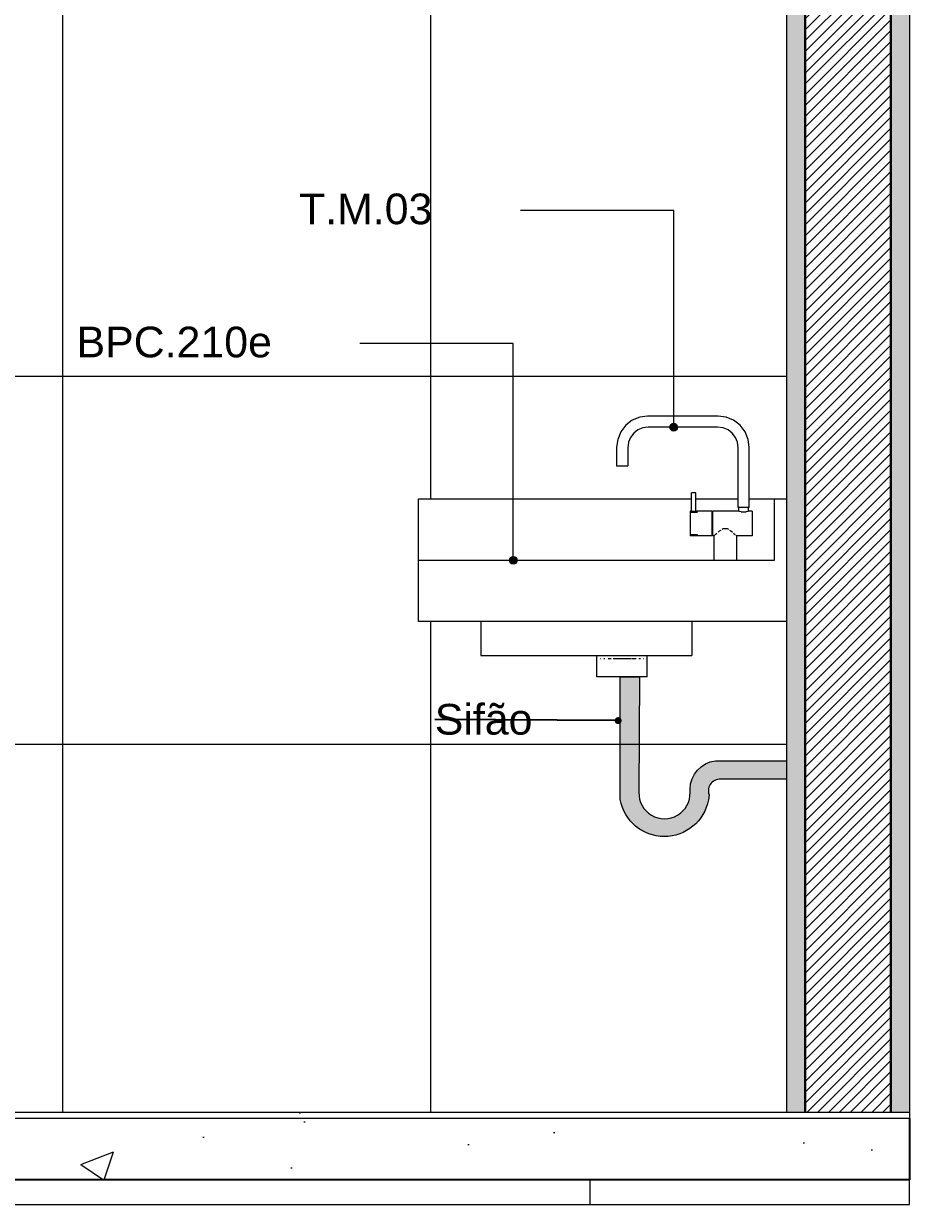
# Model space of a CAD drawing. Header units: metres. Extents: x -1.8 to 75.3, y -2 to 2.8.
# Drawn here: x 73.872 to 75.315, y -2.048 to -0.123 of the extents above; entities that cross this region are included whole.
import ezdxf

# ---------------------------------------------------------------- set-up
doc = ezdxf.new("R2010")
doc.units = ezdxf.units.M
doc.header["$MEASUREMENT"] = 0
for name, color, linetype, lineweight in [('LAJES.EST_Caneta_No__241', 7, 'Continuous', 13), ('LAJES.EST_Caneta_No__4', 7, 'Continuous', 25), ('LAJES.EST_Caneta_No__7', 7, 'Continuous', 13), ('NOTAS-EXECUTIVO.ARQ_Caneta_No__1', 7, 'Continuous', 40), ('NOTAS-EXECUTIVO.ARQ_Caneta_No__241', 7, 'Continuous', 13), ('NOTAS-EXECUTIVO.ARQ_Caneta_No__5', 7, 'Continuous', 20), ('NOTAS-LAYOUT.EXEC_Caneta_No__241', 7, 'Continuous', 13), ('NOTAS-LAYOUT.EXEC_Caneta_No__5', 7, 'Continuous', 20), ('PAREDE CONSTRUIR_Caneta_No__241', 7, 'Continuous', 13), ('PAREDE CONSTRUIR_Caneta_No__3', 7, 'Continuous', 30)]:
    doc.layers.add(name, color=color, linetype=linetype, lineweight=lineweight)
for name, color, linetype, lineweight, true_color in [('LAJES.EST_Caneta_No__254', 7, 'Continuous', 0, 0xd1c9ad), ('LAJES.EST_Caneta_No__97', 7, 'Continuous', 13, 0x6b6b6b), ('LOUCAS-METAIS.ARQ_Caneta_No__13', 7, 'Continuous', 0, 0xaaaaaa), ('NOTAS-EXECUTIVO.ARQ_Caneta_No__19', 7, 'Continuous', 0, 0xe9e9e9), ('PAREDE CONSTRUIR_Caneta_No__97', 7, 'Continuous', 13, 0x6b6b6b)]:
    doc.layers.add(name, color=color, linetype=linetype, lineweight=lineweight, true_color=true_color)
doc.layers.add('NOTAS-LAYOUT.EXEC', color=7, linetype='Continuous')
doc.layers.add('PAREDE CONSTRUIR', color=7, linetype='Continuous')
doc.styles.add('GENERATED_STYLE_1', font='arial.ttf')
doc.dimstyles.new('GENERATED_STYLE__4', dxfattribs={"dimtxt": 0.18, "dimasz": 0.0228, "dimexe": 0.18, "dimexo": 0.0625, "dimgap": 0, "dimtad": 0, "dimtih": 1, "dimtoh": 1, "dimdec": 4, "dimzin": 0, "dimdsep": 46, "dimcen": 0.09, "dimadec": 0, "dimazin": 0, "dimtfac": 1, "dimtdec": 4, "dimtmove": 0, "dimatfit": 3, "dimldrblk": 'ARROWHEAD_11', "dimfxl": 0, "dimtolj": 1, "dimtzin": 0, "dimarcsym": 0})

# ---------------------------------------------------------------- blocks, each defined once
blk = doc.blocks.new('Label_44_15', base_point=(74.9312, -0.7812))
at = {"layer": 'NOTAS-LAYOUT.EXEC', "linetype": 'Continuous', "lineweight": 0, "true_color": 0x000000}
blk.add_hatch(color=18, dxfattribs=at).paths.add_polyline_path([(74.925, -0.7812), (74.9254, -0.7836), (74.9268, -0.7857), (74.9288, -0.787), (74.9312, -0.7875), (74.9336, -0.787), (74.9356, -0.7857), (74.937, -0.7836), (74.9375, -0.7812), (74.937, -0.7789), (74.9356, -0.7768), (74.9336, -0.7755), (74.9312, -0.775), (74.9288, -0.7755), (74.9268, -0.7768), (74.9254, -0.7789)])
at = {"layer": 'NOTAS-LAYOUT.EXEC_Caneta_No__241', "color": 7, "linetype": 'Continuous', "lineweight": 13}
for p, q in [((74.9312, -0.4277), (74.6812, -0.4277)), ((74.9312, -0.775), (74.9312, -0.4277))]:
    blk.add_line(p, q, dxfattribs=at)
at = {"layer": 'NOTAS-LAYOUT.EXEC_Caneta_No__5', "color": 7, "linetype": 'Continuous', "lineweight": 20}
blk.add_circle((74.9312, -0.7812), 0.00625, dxfattribs=at)
at = {"layer": 'NOTAS-LAYOUT.EXEC_Caneta_No__241', "color": 7, "lineweight": 13, "insert": (74.6787, -0.4003), "char_height": 0.05, "attachment_point": 3, "style": 'GENERATED_STYLE_1'}
blk.add_mtext('\\A1;{\\pqr;\\pt0,241;\\fArial|b0|i0|c0|p0;\\W1.000000;T.M.03\\fArial|b0|i0|c0|p0;\\W1.000000;\\A1{\\H.66x;\\S^  ;}\\fArial|b0|i0|c0|p0;\\W1.000000;\\fArial|b0|i0|c0|p0;\\W1.000000;\\A1{\\H.66x;\\S^  ;}\\fArial|b0|i0|c0|p0;\\W1.000000;\\fArial|b0|i0|c0|p0;\\W1.000000;\\fArial|b0|i0|c0|p0;\\W1.000000;\\fArial|b0|i0|c0|p0;\\W1.000000;\\fArial|b0|i0|c0|p0;\\W1.000000;\\fArial|b0|i0|c0|p0;\\W1.000000;\\fArial|b0|i0|c0|p0;\\W1.000000;\\A1{\\H.66x;\\S^  ;}\\fArial|b0|i0|c0|p0;\\W1.000000;\\fArial|b0|i0|c0|p0;\\W1.000000;\\A1{\\H.66x;\\S^  ;}\\fArial|b0|i0|c0|p0;\\W1.000000;\\fArial|b0|i0|c0|p0;\\W1.000000;\\fArial|b0|i0|c0|p0;\\W1.000000;\\fArial|b0|i0|c0|p0;\\W1.000000;\\fArial|b0|i0|c0|p0;\\W1.000000;\\fArial|b0|i0|c0|p0;\\W1.000000;\\fArial|b0|i0|c0|p0;\\W1.000000;\\A1{\\H.66x;\\S^  ;}\\fArial|b0|i0|c0|p0;\\W1.000000;\\fArial|b0|i0|c0|p0;\\W1.000000;\\A1{\\H.66x;\\S^  ;}\\fArial|b0|i0|c0|p0;\\W1.000000;\\fArial|b0|i0|c0|p0;\\W1.000000;\\fArial|b0|i0|c0|p0;\\W1.000000;\\fArial|b0|i0|c0|p0;\\W1.000000;\\fArial|b0|i0|c0|p0;\\W1.000000;\\fArial|b0|i0|c0|p0;\\W1.000000;\\fArial|b0|i0|c0|p0;\\W1.000000;\\A1{\\H.66x;\\S^  ;}\\fArial|b0|i0|c0|p0;\\W1.000000;\\fArial|b0|i0|c0|p0;\\W1.000000;\\A1{\\H.66x;\\S^  ;}\\fArial|b0|i0|c0|p0;\\W1.000000;\\fArial|b0|i0|c0|p0;\\W1.000000;\\fArial|b0|i0|c0|p0;\\W1.000000;\\fArial|b0|i0|c0|p0;\\W1.000000;\\fArial|b0|i0|c0|p0;\\W1.000000;\\fArial|b0|i0|c0|p0;\\W1.000000;\\fArial|b0|i0|c0|p0;\\W1.000000;\\A1{\\H.66x;\\S^  ;}\\fArial|b0|i0|c0|p0;\\W1.000000;\\fArial|b0|i0|c0|p0;\\W1.000000;\\A1{\\H.66x;\\S^  ;}\\fArial|b0|i0|c0|p0;\\W1.000000;\\fArial|b0|i0|c0|p0;\\W1.000000;\\fArial|b0|i0|c0|p0;\\W1.000000;\\fArial|b0|i0|c0|p0;\\W1.000000;\\fArial|b0|i0|c0|p0;\\W1.000000;\\fArial|b0|i0|c0|p0;\\W1.000000;\\fArial|b0|i0|c0|p0;\\W1.000000;\\A1{\\H.66x;\\S^  ;}\\fArial|b0|i0|c0|p0;\\W1.000000;}', dxfattribs=at)
blk = doc.blocks.new('Label_45_15', base_point=(74.6697, -0.9982))
at = {"layer": 'NOTAS-LAYOUT.EXEC', "linetype": 'Continuous', "lineweight": 0, "true_color": 0x000000}
blk.add_hatch(color=18, dxfattribs=at).paths.add_polyline_path([(74.6634, -0.9982), (74.6639, -1.0006), (74.6652, -1.0027), (74.6673, -1.004), (74.6697, -1.0045), (74.6721, -1.004), (74.6741, -1.0027), (74.6754, -1.0006), (74.6759, -0.9982), (74.6754, -0.9959), (74.6741, -0.9938), (74.6721, -0.9925), (74.6697, -0.992), (74.6673, -0.9925), (74.6652, -0.9938), (74.6639, -0.9959)])
at = {"layer": 'NOTAS-LAYOUT.EXEC_Caneta_No__241', "color": 7, "linetype": 'Continuous', "lineweight": 13}
for p, q in [((74.6697, -0.6447), (74.4197, -0.6447)), ((74.6697, -0.992), (74.6697, -0.6447))]:
    blk.add_line(p, q, dxfattribs=at)
at = {"layer": 'NOTAS-LAYOUT.EXEC_Caneta_No__5', "color": 7, "linetype": 'Continuous', "lineweight": 20}
blk.add_circle((74.6697, -0.9982), 0.00625, dxfattribs=at)
at = {"layer": 'NOTAS-LAYOUT.EXEC_Caneta_No__241', "color": 7, "lineweight": 13, "insert": (74.4172, -0.6173), "char_height": 0.05, "attachment_point": 3, "style": 'GENERATED_STYLE_1'}
blk.add_mtext('\\A1;{\\pqr;\\pt0,241;\\fArial|b0|i0|c0|p0;\\W1.000000;BPC.210e\\fArial|b0|i0|c0|p0;\\W1.000000;\\A1{\\H.66x;\\S^  ;}\\fArial|b0|i0|c0|p0;\\W1.000000;\\fArial|b0|i0|c0|p0;\\W1.000000;\\A1{\\H.66x;\\S^  ;}\\fArial|b0|i0|c0|p0;\\W1.000000;\\fArial|b0|i0|c0|p0;\\W1.000000;\\fArial|b0|i0|c0|p0;\\W1.000000;\\fArial|b0|i0|c0|p0;\\W1.000000;\\fArial|b0|i0|c0|p0;\\W1.000000;\\fArial|b0|i0|c0|p0;\\W1.000000;\\fArial|b0|i0|c0|p0;\\W1.000000;\\A1{\\H.66x;\\S^  ;}\\fArial|b0|i0|c0|p0;\\W1.000000;\\fArial|b0|i0|c0|p0;\\W1.000000;\\A1{\\H.66x;\\S^  ;}\\fArial|b0|i0|c0|p0;\\W1.000000;\\fArial|b0|i0|c0|p0;\\W1.000000;\\fArial|b0|i0|c0|p0;\\W1.000000;\\fArial|b0|i0|c0|p0;\\W1.000000;\\fArial|b0|i0|c0|p0;\\W1.000000;\\fArial|b0|i0|c0|p0;\\W1.000000;\\fArial|b0|i0|c0|p0;\\W1.000000;\\A1{\\H.66x;\\S^  ;}\\fArial|b0|i0|c0|p0;\\W1.000000;\\fArial|b0|i0|c0|p0;\\W1.000000;\\A1{\\H.66x;\\S^  ;}\\fArial|b0|i0|c0|p0;\\W1.000000;\\fArial|b0|i0|c0|p0;\\W1.000000;\\fArial|b0|i0|c0|p0;\\W1.000000;\\fArial|b0|i0|c0|p0;\\W1.000000;\\fArial|b0|i0|c0|p0;\\W1.000000;\\fArial|b0|i0|c0|p0;\\W1.000000;\\fArial|b0|i0|c0|p0;\\W1.000000;\\A1{\\H.66x;\\S^  ;}\\fArial|b0|i0|c0|p0;\\W1.000000;\\fArial|b0|i0|c0|p0;\\W1.000000;\\A1{\\H.66x;\\S^  ;}\\fArial|b0|i0|c0|p0;\\W1.000000;\\fArial|b0|i0|c0|p0;\\W1.000000;\\fArial|b0|i0|c0|p0;\\W1.000000;\\fArial|b0|i0|c0|p0;\\W1.000000;\\fArial|b0|i0|c0|p0;\\W1.000000;\\fArial|b0|i0|c0|p0;\\W1.000000;\\fArial|b0|i0|c0|p0;\\W1.000000;\\A1{\\H.66x;\\S^  ;}\\fArial|b0|i0|c0|p0;\\W1.000000;\\fArial|b0|i0|c0|p0;\\W1.000000;\\A1{\\H.66x;\\S^  ;}\\fArial|b0|i0|c0|p0;\\W1.000000;\\fArial|b0|i0|c0|p0;\\W1.000000;\\fArial|b0|i0|c0|p0;\\W1.000000;\\fArial|b0|i0|c0|p0;\\W1.000000;\\fArial|b0|i0|c0|p0;\\W1.000000;\\fArial|b0|i0|c0|p0;\\W1.000000;\\fArial|b0|i0|c0|p0;\\W1.000000;\\A1{\\H.66x;\\S^  ;}\\fArial|b0|i0|c0|p0;\\W1.000000;}', dxfattribs=at)
blk = doc.blocks.new('ARROWHEAD_11')
at = {"color": 0, "linetype": 'Continuous', "lineweight": 0}
blk.add_line((0, 0), (-1, 0), dxfattribs=at)
at = {"color": 0, "linetype": 'Continuous', "lineweight": 0, "const_width": 0.25, "flags": 128}
blk.add_lwpolyline([(-0.125, 0, 1), (0.125, 0, 1)], format="xyb", close=True, dxfattribs=at)

msp = doc.modelspace()

# ---------------------------------------------------------------- hatches: boundary and pattern name
at = {"layer": 'LAJES.EST_Caneta_No__254', "linetype": 'Continuous', "lineweight": 0, "true_color": 0xd1c9ad}
h = msp.add_hatch(dxfattribs=at)
h.set_pattern_fill('Haie_OD_000f', color=9, style=0, pattern_type=2)
h.set_pattern_definition([(45, (120.80917, -1.39824), (-0.159099, 0.159099), [0, -0.15, 0, -0.225]), (110, (121.30917, -1.39824), (0.2114308, 0.0769545), [0, -0.11, 0, -0.19])])
h.paths.add_polyline_path([(69.7351, -1.9082), (75.3151, -1.9082), (75.3151, -1.8982), (69.7351, -1.8982)])
at = {"layer": 'LAJES.EST_Caneta_No__97', "linetype": 'Continuous', "lineweight": 13, "true_color": 0x6b6b6b}
h = msp.add_hatch(dxfattribs=at)
h.set_pattern_fill('AR_CONC_000f', color=251, style=0, pattern_type=2)
h.set_pattern_definition([(50, (120.80917, -1.89824), (-0.546554, 0.0478173), [0.05715, -0.62865]), (355, (120.80917, -1.89824), (-0.10573, 0.5731705), [0.04572, -0.502922]), (100.4514, (120.8547, -1.90223), (0.440824, 0.525353), [0.04857, -0.534271]), (46.1842, (120.8092, -1.74584), (-0.813237, 0.126127), [0.085725, -0.942975]), (96.6356, (120.8769, -1.75635), (0.712212, 0.742278), [0.072855, -0.801407]), (351.1842, (120.8092, -1.74584), (0.712212, 0.742278), [0.06858, -0.754379]), (21, (120.88537, -1.78394), (-0.454843, 0.3067956), [0.05715, -0.62865]), (326, (120.88537, -1.78394), (0.185406, 0.552564), [0.04572, -0.50292]), (71.4514, (120.92327, -1.8095), (0.640249, 0.2457683), [0.04857, -0.53427]), (37.5, (120.80917, -1.89824), (0.0092658, 0.2536651), [0, -0.496824, 0, -0.51054, 0, -0.504825]), (7.5, (120.80917, -1.89824), (0.200459, 0.3005417), [0, -0.291084, 0, -0.485394, 0, -0.192405]), (327.5, (120.63924, -1.89824), (-0.4067718, 0.0171862), [0, -0.1905, 0, -0.59436, 0, -0.78867]), (317.5, (120.56304, -1.89824), (0.4443875, 0.0762795), [0, -0.24765, 0, -0.394716, 0, -0.56007])])
h.paths.add_polyline_path([(69.7351, -2.0082), (75.3151, -2.0082), (75.3151, -1.9082), (69.7351, -1.9082)])
at = {"layer": 'NOTAS-EXECUTIVO.ARQ_Caneta_No__19', "linetype": 'Continuous', "lineweight": 0, "true_color": 0x747474}
msp.add_hatch(color=8, dxfattribs=at).paths.add_polyline_path([(74.844, -1.3884), (74.844, -1.1882), (74.8753, -1.1881), (74.8745, -1.3764, 1.040135), (74.9577, -1.3764), (74.9577, -1.3713, -0.375027), (74.999, -1.325), (75.01, -1.325), (75.1151, -1.325), (75.1151, -1.3552), (75.01, -1.3552, 0.569314), (74.9887, -1.3804), (74.9876, -1.3889, -0.835082)])
at = {"layer": 'PAREDE CONSTRUIR', "linetype": 'Continuous', "lineweight": 0, "true_color": 0xffffff}
for points in [[(75.1151, 1.6518), (75.1151, -1.8982), (75.1451, -1.8982), (75.1451, 1.6518)], [(75.3151, 1.6518), (75.2851, 1.6518), (75.2851, -1.8982), (75.3151, -1.8982)]]:
    msp.add_hatch(color=7, dxfattribs=at).paths.add_polyline_path(points)
at = {"layer": 'PAREDE CONSTRUIR', "linetype": 'Continuous', "lineweight": 0, "true_color": 0x000000}
h = msp.add_hatch(dxfattribs=at)
h.set_pattern_fill('common_brick_000f', color=18, style=0, pattern_type=2)
h.set_pattern_definition([(45, (120.809169, -1.898244), (-0.0088388348, 0.0088388348), [])])
h.paths.add_polyline_path([(75.1451, 1.6518), (75.1451, -1.8982), (75.2851, -1.8982), (75.2851, 1.6518)])
at = {"layer": 'PAREDE CONSTRUIR_Caneta_No__97', "linetype": 'Continuous', "lineweight": 13, "true_color": 0x6b6b6b}
h = msp.add_hatch(dxfattribs=at)
h.set_pattern_fill('Ceramica_60_x_60_000f', color=251, style=0, pattern_type=2)
h.set_pattern_definition([(3e-15, (69.73513, -1.89824), (0, 0.6), []), (90, (69.73513, -1.89824), (-0.6, 0), [])])
h.paths.add_polyline_path([(75.1151, 1.2518), (69.7351, 1.2518), (69.7351, -0.8982), (69.7695, -0.8982), (69.7695, -0.8137), (69.7712, -0.801), (69.7763, -0.7887), (69.7844, -0.7781), (69.795, -0.77), (69.8073, -0.7649), (69.8199, -0.7632), (69.9351, -0.7632), (69.9477, -0.7649), (69.96, -0.77), (69.9706, -0.7781), (69.9787, -0.7887), (69.9838, -0.801), (69.9855, -0.8137), (69.9855, -0.8442), (69.9675, -0.8442), (69.9675, -0.8148), (69.9663, -0.8057), (69.963, -0.7978), (69.9578, -0.791), (69.951, -0.7857), (69.943, -0.7824), (69.9339, -0.7812), (69.8211, -0.7812), (69.812, -0.7824), (69.804, -0.7857), (69.7972, -0.791), (69.792, -0.7978), (69.7887, -0.8057), (69.7875, -0.8148), (69.7875, -0.8982), (69.8565, -0.8982), (69.8565, -0.8882), (69.8635, -0.8882), (69.8635, -0.8982), (70.3351, -0.8982), (70.3351, -1.0982), (70.2068, -1.0982), (70.2068, -1.1532), (70.0178, -1.1532), (70.0178, -1.1882), (69.9358, -1.1882), (69.9358, -1.1582), (69.9358, -1.1532), (69.8628, -1.1532), (69.8628, -1.0982), (69.7351, -1.0982), (69.7351, -1.8982), (72.3631, -1.8982), (72.3631, -1.0982), (72.2589, -1.0982), (72.2589, -1.1532), (72.1858, -1.1532), (72.1858, -1.1582), (72.1858, -1.1882), (72.1038, -1.1882), (72.1038, -1.1532), (71.9149, -1.1532), (71.9149, -1.0982), (71.8131, -1.0982), (71.8131, -0.8982), (72.2581, -0.8982), (72.2581, -0.8882), (72.2651, -0.8882), (72.2651, -0.8982), (72.3341, -0.8982), (72.3341, -0.8148), (72.3329, -0.8057), (72.3297, -0.7978), (72.3244, -0.791), (72.3176, -0.7857), (72.3097, -0.7824), (72.3006, -0.7812), (72.1877, -0.7812), (72.1786, -0.7824), (72.1707, -0.7857), (72.1639, -0.791), (72.1586, -0.7978), (72.1553, -0.8057), (72.1541, -0.8148), (72.1541, -0.8442), (72.1361, -0.8442), (72.1361, -0.8137), (72.1378, -0.801), (72.1429, -0.7887), (72.151, -0.7781), (72.1616, -0.77), (72.1739, -0.7649), (72.1866, -0.7632), (72.3017, -0.7632), (72.3144, -0.7649), (72.3267, -0.77), (72.3373, -0.7781), (72.3454, -0.7887), (72.3505, -0.801), (72.3521, -0.8137), (72.3521, -0.8982), (72.4741, -0.8982), (72.4741, -0.8137), (72.4758, -0.801), (72.4809, -0.7887), (72.489, -0.7781), (72.4996, -0.77), (72.5119, -0.7649), (72.5246, -0.7632), (72.6397, -0.7632), (72.6524, -0.7649), (72.6647, -0.77), (72.6753, -0.7781), (72.6834, -0.7887), (72.6885, -0.801), (72.6901, -0.8137), (72.6901, -0.8442), (72.6721, -0.8442), (72.6721, -0.8148), (72.6709, -0.8057), (72.6677, -0.7978), (72.6624, -0.791), (72.6556, -0.7857), (72.6477, -0.7824), (72.6386, -0.7812), (72.5257, -0.7812), (72.5166, -0.7824), (72.5087, -0.7857), (72.5019, -0.791), (72.4966, -0.7978), (72.4933, -0.8057), (72.4921, -0.8148), (72.4921, -0.8982), (72.5611, -0.8982), (72.5611, -0.8882), (72.5681, -0.8882), (72.5681, -0.8982), (73.0131, -0.8982), (73.0131, -1.0982), (72.9114, -1.0982), (72.9114, -1.1532), (72.7225, -1.1532), (72.7225, -1.1882), (72.6405, -1.1882), (72.6405, -1.1582), (72.6405, -1.1532), (72.5674, -1.1532), (72.5674, -1.0982), (72.4631, -1.0982), (72.4631, -1.8982), (75.1151, -1.8982), (75.1151, -1.0982), (74.9608, -1.0982), (74.9608, -1.1532), (74.8878, -1.1532), (74.8878, -1.1882), (74.8058, -1.1882), (74.8058, -1.1532), (74.6168, -1.1532), (74.6168, -1.0982), (74.5151, -1.0982), (74.5151, -0.8982), (74.9601, -0.8982), (74.9601, -0.8882), (74.9671, -0.8882), (74.9671, -0.8982), (75.0361, -0.8982), (75.0361, -0.8148), (75.0349, -0.8057), (75.0316, -0.7978), (75.0264, -0.791), (75.0196, -0.7857), (75.0117, -0.7824), (75.0025, -0.7812), (74.8897, -0.7812), (74.8806, -0.7824), (74.8727, -0.7857), (74.8659, -0.791), (74.8606, -0.7978), (74.8573, -0.8057), (74.8561, -0.8148), (74.8561, -0.8442), (74.8381, -0.8442), (74.8381, -0.8137), (74.8398, -0.801), (74.8449, -0.7887), (74.853, -0.7781), (74.8636, -0.77), (74.8759, -0.7649), (74.8885, -0.7632), (75.0037, -0.7632), (75.0164, -0.7649), (75.0287, -0.77), (75.0393, -0.7781), (75.0474, -0.7887), (75.0525, -0.801), (75.0541, -0.8137), (75.0541, -0.8982), (75.1151, -0.8982)])
h.paths.add_polyline_path([(71.8723, 0.2618), (70.2923, 0.2618), (70.2923, 1.1418), (71.8723, 1.1418)], flags=0)
h.paths.add_polyline_path([(72.9386, 1.1418), (74.5186, 1.1418), (74.5186, 0.2618), (72.9386, 0.2618)], flags=0)

# ---------------------------------------------------------------- linework, layer by layer
at = {"layer": 'LAJES.EST_Caneta_No__241', "color": 7, "linetype": 'Continuous', "lineweight": 13}
for p, q in [((74.7951, -2.0482), (74.7951, -2.0082)), ((75.3151, -2.0482), (75.3151, -2.0082)), ((69.6351, -2.0482), (74.7951, -2.0482)), ((74.7951, -2.0482), (75.3151, -2.0482))]:
    msp.add_line(p, q, dxfattribs=at)
at = {"layer": 'LAJES.EST_Caneta_No__4', "color": 7, "linetype": 'Continuous', "lineweight": 25}
for p, q in [((75.3151, -1.9082), (75.3151, -2.0082)), ((75.3151, -2.0082), (69.7351, -2.0082))]:
    msp.add_line(p, q, dxfattribs=at)
at = {"layer": 'LAJES.EST_Caneta_No__7', "color": 7, "linetype": 'Continuous', "lineweight": 13}
for p, q in [((75.1151, -1.8982), (69.7351, -1.8982)), ((75.3151, -1.8982), (75.3151, -1.9082)), ((75.3151, -1.9082), (69.7351, -1.9082))]:
    msp.add_line(p, q, dxfattribs=at)
at = {"layer": 'LAJES.EST_Caneta_No__7', "color": 7, "linetype": 'Continuous', "lineweight": 13, "flags": 128}
msp.add_lwpolyline([(75.3151, -1.8982), (75.2851, -1.8982), (75.1451, -1.8982), (75.1151, -1.8982)], dxfattribs=at)
at = {"layer": 'LOUCAS-METAIS.ARQ_Caneta_No__13', "color": 253, "linetype": 'Continuous', "lineweight": 0, "true_color": 0xaaaaaa}
for p, q in [((74.8759, -0.7649), (74.8636, -0.77)), ((74.8885, -0.7632), (74.8759, -0.7649)), ((75.0037, -0.7632), (74.8885, -0.7632)), ((75.0164, -0.7649), (75.0037, -0.7632)), ((75.0287, -0.77), (75.0164, -0.7649)), ((74.8449, -0.7887), (74.8398, -0.801)), ((74.853, -0.7781), (74.8449, -0.7887)), ((74.8636, -0.77), (74.853, -0.7781)), ((74.8727, -0.7857), (74.8659, -0.791)), ((74.8806, -0.7824), (74.8727, -0.7857)), ((74.8897, -0.7812), (74.8806, -0.7824)), ((75.0025, -0.7812), (74.8897, -0.7812)), ((75.0117, -0.7824), (75.0025, -0.7812)), ((75.0196, -0.7857), (75.0117, -0.7824)), ((75.0264, -0.791), (75.0196, -0.7857)), ((75.0393, -0.7781), (75.0287, -0.77)), ((75.0474, -0.7887), (75.0393, -0.7781)), ((75.0525, -0.801), (75.0474, -0.7887)), ((74.8398, -0.801), (74.8381, -0.8137)), ((74.8573, -0.8057), (74.8561, -0.8148)), ((74.8606, -0.7978), (74.8573, -0.8057)), ((74.8659, -0.791), (74.8606, -0.7978)), ((75.0316, -0.7978), (75.0264, -0.791)), ((75.0349, -0.8057), (75.0316, -0.7978)), ((75.0361, -0.8148), (75.0349, -0.8057)), ((75.0541, -0.8137), (75.0525, -0.801)), ((74.8381, -0.8137), (74.8381, -0.8442)), ((74.8561, -0.8148), (74.8561, -0.8442)), ((75.0361, -0.9122), (75.0361, -0.8148)), ((75.0541, -0.9122), (75.0541, -0.8137)), ((74.8381, -0.8442), (74.8393, -0.8442)), ((74.8393, -0.8442), (74.8425, -0.8442)), ((74.8425, -0.8442), (74.847, -0.8442)), ((74.847, -0.8442), (74.8515, -0.8442)), ((74.8515, -0.8442), (74.8548, -0.8442)), ((74.8548, -0.8442), (74.8561, -0.8442)), ((74.5151, -0.8982), (74.9601, -0.8982)), ((74.5151, -0.9982), (74.5151, -0.8982)), ((74.9606, -0.8882), (74.9601, -0.8882)), ((74.9601, -0.9182), (74.9601, -0.8882)), ((74.9619, -0.8882), (74.9606, -0.8882)), ((74.9636, -0.8882), (74.9619, -0.8882)), ((74.9654, -0.8882), (74.9636, -0.8882)), ((74.9667, -0.8882), (74.9654, -0.8882)), ((74.9671, -0.8882), (74.9667, -0.8882)), ((74.9671, -0.9182), (74.9671, -0.8882)), ((74.9671, -0.8982), (75.0361, -0.8982)), ((75.0541, -0.8982), (75.0951, -0.8982)), ((75.0951, -0.8982), (75.1151, -0.8982)), ((75.0951, -0.9982), (75.0951, -0.8982)), ((74.9601, -0.9182), (74.9581, -0.9182)), ((74.9581, -0.9182), (74.9581, -0.9195)), ((74.9701, -0.9195), (74.9581, -0.9195)), ((74.9581, -0.9195), (74.9581, -0.9199)), ((74.9581, -0.9199), (74.9581, -0.9209)), ((74.9581, -0.9199), (74.9701, -0.9199)), ((74.9581, -0.9209), (74.9581, -0.9282)), ((74.9606, -0.9183), (74.9601, -0.9182)), ((74.9619, -0.9185), (74.9606, -0.9183)), ((74.9636, -0.9186), (74.9619, -0.9185)), ((74.9654, -0.9185), (74.9636, -0.9186)), ((74.9667, -0.9183), (74.9654, -0.9185)), ((74.9671, -0.9182), (74.9667, -0.9183)), ((74.9931, -0.9182), (74.9671, -0.9182)), ((74.9701, -0.9199), (74.9701, -0.9195)), ((74.9931, -0.9182), (74.9931, -0.9209)), ((74.9931, -0.9209), (74.9931, -0.9282)), ((74.9941, -0.9182), (74.9941, -0.9195)), ((75.0371, -0.9182), (74.9941, -0.9182)), ((74.9941, -0.9195), (74.9941, -0.9229)), ((74.9941, -0.9229), (74.9941, -0.9282)), ((75.0373, -0.9122), (75.0361, -0.9122)), ((75.0371, -0.9182), (75.0371, -0.9122)), ((75.0382, -0.9186), (75.0371, -0.9182)), ((75.0406, -0.9122), (75.0373, -0.9122)), ((75.041, -0.9194), (75.0382, -0.9186)), ((75.0451, -0.9122), (75.0406, -0.9122)), ((75.0451, -0.9199), (75.0411, -0.9195)), ((75.0411, -0.9195), (75.0411, -0.9195)), ((75.0496, -0.9122), (75.0451, -0.9122)), ((75.0491, -0.9195), (75.0451, -0.9199)), ((75.0492, -0.9195), (75.0491, -0.9195)), ((75.0521, -0.9186), (75.0493, -0.9194)), ((75.0529, -0.9122), (75.0496, -0.9122)), ((75.0531, -0.9182), (75.0521, -0.9186)), ((75.0541, -0.9122), (75.0529, -0.9122)), ((75.0531, -0.9182), (75.0531, -0.9122)), ((75.0591, -0.9182), (75.0531, -0.9182)), ((75.0591, -0.9182), (75.0591, -0.9195)), ((75.0591, -0.9195), (75.0591, -0.9229)), ((75.0591, -0.9229), (75.0591, -0.9282)), ((74.9581, -0.9282), (74.9581, -0.9382)), ((74.9581, -0.9382), (74.9581, -0.9482)), ((74.9931, -0.9282), (74.9931, -0.9382)), ((74.9931, -0.9382), (74.9931, -0.9482)), ((74.9941, -0.9282), (74.9941, -0.9348)), ((74.9941, -0.9348), (74.9941, -0.9417)), ((74.9941, -0.9417), (74.9941, -0.9482)), ((75.0591, -0.9282), (75.0591, -0.9348)), ((75.0591, -0.9348), (75.0591, -0.9417)), ((75.0591, -0.9417), (75.0591, -0.9482)), ((74.9581, -0.9482), (74.9581, -0.9556)), ((74.9581, -0.9556), (74.9581, -0.9566)), ((74.9581, -0.9566), (74.9581, -0.957)), ((74.9701, -0.9566), (74.9581, -0.9566)), ((74.9581, -0.957), (74.9581, -0.9582)), ((74.9581, -0.957), (74.9701, -0.957)), ((74.9931, -0.9582), (74.9581, -0.9582)), ((74.9701, -0.957), (74.9701, -0.9566)), ((74.9931, -0.9482), (74.9931, -0.9556)), ((74.9931, -0.9556), (74.9931, -0.9582)), ((74.9941, -0.9482), (74.9941, -0.9536)), ((74.9941, -0.9536), (74.9941, -0.957)), ((74.9941, -0.957), (74.9941, -0.9582)), ((74.9966, -0.9582), (74.9941, -0.9582)), ((74.9966, -0.9582), (74.9978, -0.9572)), ((74.9966, -0.9582), (74.9966, -0.9982)), ((74.9978, -0.9572), (74.9979, -0.9571)), ((74.9989, -0.9562), (75.001, -0.9543)), ((75.001, -0.9543), (75.0015, -0.9538)), ((75.0033, -0.9524), (75.0059, -0.9502)), ((75.0059, -0.9502), (75.0082, -0.9488)), ((75.01, -0.9476), (75.0119, -0.9465)), ((75.0119, -0.9465), (75.0183, -0.9465)), ((75.0183, -0.9465), (75.0202, -0.9476)), ((75.0221, -0.9488), (75.0244, -0.9502)), ((75.0244, -0.9502), (75.0269, -0.9524)), ((75.0287, -0.9538), (75.0293, -0.9543)), ((75.0293, -0.9543), (75.0313, -0.9562)), ((75.0324, -0.9571), (75.0325, -0.9572)), ((75.0325, -0.9572), (75.0336, -0.9582)), ((75.0336, -0.9582), (75.0336, -0.9982)), ((75.0591, -0.9582), (75.0336, -0.9582)), ((75.0591, -0.9482), (75.0591, -0.9536)), ((75.0591, -0.9536), (75.0591, -0.957)), ((75.0591, -0.957), (75.0591, -0.9582)), ((74.5151, -0.9982), (75.0951, -0.9982)), ((74.5151, -1.0982), (74.5151, -0.9982)), ((75.1151, -1.0982), (74.5151, -1.0982)), ((74.6168, -1.0982), (74.6168, -1.1532)), ((74.9608, -1.0982), (74.9608, -1.1532)), ((74.6168, -1.1532), (74.6176, -1.1532)), ((74.6176, -1.1532), (74.6193, -1.1532)), ((74.6193, -1.1532), (74.6223, -1.1532)), ((74.6223, -1.1532), (74.6263, -1.1532)), ((74.6263, -1.1532), (74.6313, -1.1532)), ((74.6313, -1.1532), (74.6373, -1.1532)), ((74.6373, -1.1532), (74.6441, -1.1532)), ((74.6441, -1.1532), (74.6517, -1.1532)), ((74.6517, -1.1532), (74.6598, -1.1532)), ((74.6598, -1.1532), (74.6684, -1.1532)), ((74.6684, -1.1532), (74.6773, -1.1532)), ((74.6773, -1.1532), (74.6886, -1.1532)), ((74.6886, -1.1532), (74.8891, -1.1532)), ((74.8058, -1.1882), (74.8058, -1.1532)), ((74.8878, -1.1882), (74.8878, -1.1532)), ((74.8891, -1.1532), (74.9003, -1.1532)), ((74.9003, -1.1532), (74.9092, -1.1532)), ((74.9092, -1.1532), (74.9178, -1.1532)), ((74.9178, -1.1532), (74.926, -1.1532)), ((74.926, -1.1532), (74.9335, -1.1532)), ((74.9335, -1.1532), (74.9404, -1.1532)), ((74.9404, -1.1532), (74.9464, -1.1532)), ((74.9464, -1.1532), (74.9514, -1.1532)), ((74.9514, -1.1532), (74.9554, -1.1532)), ((74.9554, -1.1532), (74.9583, -1.1532)), ((74.9583, -1.1532), (74.9601, -1.1532)), ((74.9601, -1.1532), (74.9608, -1.1532)), ((74.8113, -1.1582), (74.8114, -1.1582)), ((74.8114, -1.1582), (74.8116, -1.1582)), ((74.8172, -1.1582), (74.8179, -1.1582)), ((74.8179, -1.1582), (74.819, -1.1582)), ((74.8245, -1.1582), (74.8264, -1.1582)), ((74.8264, -1.1582), (74.8291, -1.1582)), ((74.8326, -1.1582), (74.8362, -1.1582)), ((74.8362, -1.1582), (74.8468, -1.1582)), ((74.8468, -1.1582), (74.8574, -1.1582)), ((74.8574, -1.1582), (74.8616, -1.1582)), ((74.8631, -1.1582), (74.8673, -1.1582)), ((74.8673, -1.1582), (74.8697, -1.1582)), ((74.874, -1.1582), (74.8758, -1.1582)), ((74.8758, -1.1582), (74.8768, -1.1582)), ((74.8817, -1.1582), (74.8823, -1.1582)), ((74.8823, -1.1582), (74.8826, -1.1582)), ((74.8863, -1.1582), (74.8864, -1.1582)), ((74.8864, -1.1582), (74.8864, -1.1582)), ((74.8059, -1.1882), (74.8058, -1.1882)), ((74.8061, -1.1882), (74.8059, -1.1882)), ((74.8065, -1.1882), (74.8061, -1.1882)), ((74.8071, -1.1882), (74.8065, -1.1882)), ((74.8078, -1.1882), (74.8071, -1.1882)), ((74.8087, -1.1882), (74.8078, -1.1882)), ((74.8097, -1.1882), (74.8087, -1.1882)), ((74.8109, -1.1882), (74.8097, -1.1882)), ((74.8122, -1.1882), (74.8109, -1.1882)), ((74.8136, -1.1882), (74.8122, -1.1882)), ((74.8152, -1.1882), (74.8136, -1.1882)), ((74.8169, -1.1882), (74.8152, -1.1882)), ((74.8187, -1.1882), (74.8169, -1.1882)), ((74.8207, -1.1882), (74.8187, -1.1882)), ((74.8227, -1.1882), (74.8207, -1.1882)), ((74.8248, -1.1882), (74.8227, -1.1882)), ((74.8271, -1.1882), (74.8248, -1.1882)), ((74.8293, -1.1882), (74.8271, -1.1882)), ((74.8317, -1.1882), (74.8293, -1.1882)), ((74.8341, -1.1882), (74.8317, -1.1882)), ((74.8366, -1.1882), (74.8341, -1.1882)), ((74.8391, -1.1882), (74.8366, -1.1882)), ((74.8417, -1.1882), (74.8391, -1.1882)), ((74.8442, -1.1882), (74.8417, -1.1882)), ((74.8468, -1.1882), (74.8442, -1.1882)), ((74.8494, -1.1882), (74.8468, -1.1882)), ((74.8519, -1.1882), (74.8494, -1.1882)), ((74.8545, -1.1882), (74.8519, -1.1882)), ((74.857, -1.1882), (74.8545, -1.1882)), ((74.8595, -1.1882), (74.857, -1.1882)), ((74.8619, -1.1882), (74.8595, -1.1882)), ((74.8643, -1.1882), (74.8619, -1.1882)), ((74.8666, -1.1882), (74.8643, -1.1882)), ((74.8688, -1.1882), (74.8666, -1.1882)), ((74.8709, -1.1882), (74.8688, -1.1882)), ((74.8729, -1.1882), (74.8709, -1.1882)), ((74.8749, -1.1882), (74.8729, -1.1882)), ((74.8767, -1.1882), (74.8749, -1.1882)), ((74.8784, -1.1882), (74.8767, -1.1882)), ((74.88, -1.1882), (74.8784, -1.1882)), ((74.8814, -1.1882), (74.88, -1.1882)), ((74.8827, -1.1882), (74.8814, -1.1882)), ((74.8839, -1.1882), (74.8827, -1.1882)), ((74.8849, -1.1882), (74.8839, -1.1882)), ((74.8858, -1.1882), (74.8849, -1.1882)), ((74.8865, -1.1882), (74.8858, -1.1882)), ((74.8871, -1.1882), (74.8865, -1.1882)), ((74.8875, -1.1882), (74.8871, -1.1882)), ((74.8877, -1.1882), (74.8875, -1.1882)), ((74.8878, -1.1882), (74.8877, -1.1882))]:
    msp.add_line(p, q, dxfattribs=at)
at = {"layer": 'NOTAS-EXECUTIVO.ARQ_Caneta_No__5', "color": 7, "linetype": 'Continuous', "lineweight": 20, "flags": 128}
msp.add_lwpolyline([(74.844, -1.3884), (74.844, -1.1882), (74.8753, -1.1881), (74.8745, -1.3764, 1.040135), (74.9577, -1.3764), (74.9577, -1.3713, -0.375027), (74.999, -1.325), (75.01, -1.325), (75.1151, -1.325), (75.1151, -1.3552), (75.01, -1.3552, 0.569314), (74.9887, -1.3804), (74.9876, -1.3889, -0.835082)], format="xyb", close=True, dxfattribs=at)
at = {"layer": 'PAREDE CONSTRUIR_Caneta_No__241', "color": 7, "linetype": 'Continuous', "lineweight": 13}
for p, q in [((75.3151, 1.6518), (75.3151, -1.8982)), ((75.1151, 1.2518), (75.1151, -1.8982))]:
    msp.add_line(p, q, dxfattribs=at)
at = {"layer": 'PAREDE CONSTRUIR_Caneta_No__3', "color": 7, "linetype": 'Continuous', "lineweight": 30}
for p, q in [((75.1451, 1.6518), (75.1451, -1.8982)), ((75.2851, 1.6518), (75.2851, -1.8982))]:
    msp.add_line(p, q, dxfattribs=at)

# ---------------------------------------------------------------- block references
at = {"layer": 'NOTAS-LAYOUT.EXEC', "color": 7, "linetype": 'Continuous', "lineweight": 13}
for name, p in [('Label_44_15', (74.9312, -0.7812)), ('Label_45_15', (74.6697, -0.9982))]:
    msp.add_blockref(name, p, dxfattribs=at)

# ---------------------------------------------------------------- texts
at = {"layer": 'NOTAS-EXECUTIVO.ARQ_Caneta_No__1', "color": 7, "linetype": 'Continuous', "lineweight": 40, "insert": (74.5417, -1.2577), "char_height": 0.05, "attachment_point": 4, "style": 'GENERATED_STYLE_1'}
msp.add_mtext('\\A1;{\\pql;\\fArial|b0|i0|c0|p0;\\W1.000000;Sifão}', dxfattribs=at)

# ---------------------------------------------------------------- leaders
at = {"layer": 'NOTAS-EXECUTIVO.ARQ_Caneta_No__241', "color": 7, "linetype": 'Continuous', "lineweight": 13, "annotation_type": 0, "has_hookline": 1, "hookline_direction": 1, "text_width": 0.1533}
msp.add_leader([(74.8406, -1.2596), (74.5417, -1.2577)], dimstyle='GENERATED_STYLE__4', dxfattribs=at)

doc.saveas('drawing.dxf')
